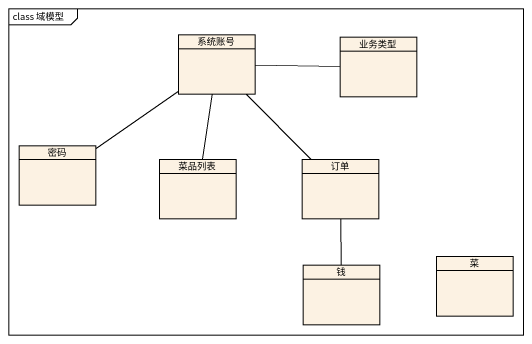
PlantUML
@startuml
mainframe class 域模型
hide circle
hide empty members
class 系统账号
class 业务类型
class 密码
class 菜品列表
class 订单
class 钱
class 菜
系统账号 -right- 业务类型
系统账号 -- 密码
系统账号 -- 菜品列表
系统账号 -- 订单
订单 -- 钱
@enduml
